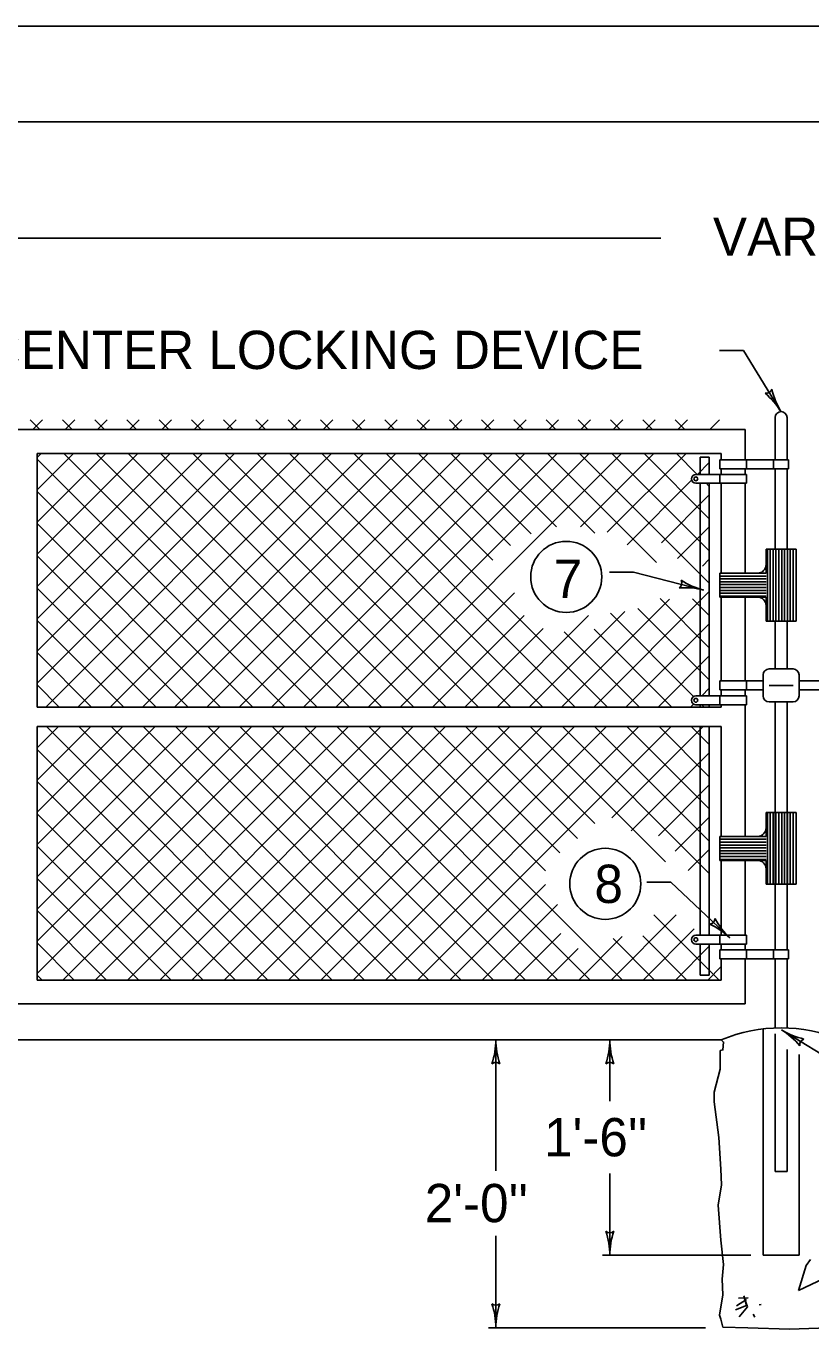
# Model space of a CAD drawing. Extents: x 997.6 to 1036.7, y 998.9 to 1022.7.
# Drawn here: x 1012.74 to 1016.84, y 1015.16 to 1022 of the extents above; entities that cross this region are included whole.
import ezdxf

# ---------------------------------------------------------------- set-up
doc = ezdxf.new("R2010")
doc.units = 0
for name, color, linetype in [('Level 1', 7, 'Continuous'), ('Level 10', 7, 'Continuous'), ('Level 11', 7, 'Continuous'), ('Level 14', 7, 'Continuous')]:
    doc.layers.add(name, color=color, linetype=linetype)

msp = doc.modelspace()

# ---------------------------------------------------------------- linework, layer by layer
at = {"layer": 'Level 1'}
for p, q in [((1016.0548, 1020.8932), (1008.8714, 1020.8932)), ((1016.3617, 1020.3061), (1016.4867, 1020.3061)), ((1016.4867, 1020.3061), (1016.6834, 1019.9869)), ((1012.7608, 1019.9437), (1012.8113, 1019.8932)), ((1012.7748, 1019.8932), (1012.8253, 1019.9437)), ((1012.9293, 1019.9437), (1012.9798, 1019.8932)), ((1012.9433, 1019.8932), (1012.9938, 1019.9437)), ((1013.0977, 1019.9437), (1013.1482, 1019.8932)), ((1013.1117, 1019.8932), (1013.1622, 1019.9437)), ((1013.2661, 1019.9437), (1013.3166, 1019.8932)), ((1013.2801, 1019.8932), (1013.3306, 1019.9437)), ((1013.4346, 1019.9437), (1013.4851, 1019.8932)), ((1013.4486, 1019.8932), (1013.4991, 1019.9437)), ((1013.603, 1019.9437), (1013.6535, 1019.8932)), ((1013.617, 1019.8932), (1013.6675, 1019.9437)), ((1013.7714, 1019.9437), (1013.8219, 1019.8932)), ((1013.7855, 1019.8932), (1013.836, 1019.9437)), ((1013.9399, 1019.9437), (1013.9904, 1019.8932)), ((1013.9539, 1019.8932), (1014.0044, 1019.9437)), ((1014.1083, 1019.9437), (1014.1588, 1019.8932)), ((1014.1223, 1019.8932), (1014.1728, 1019.9437)), ((1014.2768, 1019.9437), (1014.3273, 1019.8932)), ((1014.2908, 1019.8932), (1014.3413, 1019.9437)), ((1014.4453, 1019.9437), (1014.4958, 1019.8932)), ((1014.4593, 1019.8932), (1014.5098, 1019.9437)), ((1014.6137, 1019.9437), (1014.6642, 1019.8932)), ((1014.6277, 1019.8932), (1014.6782, 1019.9437)), ((1014.7822, 1019.9437), (1014.8327, 1019.8932)), ((1014.7962, 1019.8932), (1014.8467, 1019.9437)), ((1014.9506, 1019.9437), (1015.0011, 1019.8932)), ((1014.9646, 1019.8932), (1015.0151, 1019.9437)), ((1015.119, 1019.9437), (1015.1695, 1019.8932)), ((1015.1331, 1019.8932), (1015.1836, 1019.9437)), ((1015.2875, 1019.9437), (1015.338, 1019.8932)), ((1015.3015, 1019.8932), (1015.352, 1019.9437)), ((1015.4559, 1019.9437), (1015.5064, 1019.8932)), ((1015.4699, 1019.8932), (1015.5204, 1019.9437)), ((1015.6244, 1019.9437), (1015.6749, 1019.8932)), ((1015.6384, 1019.8932), (1015.6889, 1019.9437)), ((1015.7928, 1019.9437), (1015.8433, 1019.8932)), ((1015.8068, 1019.8932), (1015.8573, 1019.9437)), ((1015.9613, 1019.9437), (1016.0118, 1019.8932)), ((1015.9753, 1019.8932), (1016.0258, 1019.9437)), ((1016.1298, 1019.9437), (1016.1803, 1019.8932)), ((1016.1438, 1019.8932), (1016.1943, 1019.9437)), ((1016.3122, 1019.8932), (1016.3627, 1019.9437)), ((1016.6527, 1019.9557), (1016.6527, 1019.7356)), ((1016.7152, 1019.9557), (1016.7152, 1019.7356)), ((1016.4964, 1019.8932), (1008.9964, 1019.8932)), ((1016.4964, 1019.7356), (1016.4964, 1019.8932)), ((1016.3714, 1019.7682), (1012.7972, 1019.7682)), ((1012.7972, 1018.4439), (1012.7972, 1019.7682)), ((1012.7972, 1019.7471), (1012.8183, 1019.7682)), ((1012.7972, 1019.5787), (1012.9867, 1019.7682)), ((1012.7972, 1019.4103), (1013.1551, 1019.7682)), ((1012.7972, 1019.2418), (1013.3236, 1019.7682)), ((1012.7972, 1019.0733), (1013.492, 1019.7682)), ((1012.7972, 1018.9048), (1013.6605, 1019.7682)), ((1012.7972, 1018.7364), (1013.8289, 1019.7682)), ((1012.7972, 1018.568), (1013.9973, 1019.7682)), ((1012.7972, 1019.7388), (1014.0921, 1018.4439)), ((1012.8416, 1018.4439), (1014.1658, 1019.7682)), ((1012.9363, 1019.7682), (1014.2605, 1018.4439)), ((1013.01, 1018.4439), (1014.3343, 1019.7682)), ((1013.1048, 1019.7682), (1014.429, 1018.4439)), ((1013.1784, 1018.4439), (1014.5027, 1019.7682)), ((1013.2732, 1019.7682), (1014.5974, 1018.4439)), ((1013.3469, 1018.4439), (1014.6712, 1019.7682)), ((1013.4416, 1019.7682), (1014.7658, 1018.4439)), ((1013.5153, 1018.4439), (1014.8396, 1019.7682)), ((1013.6101, 1019.7682), (1014.9343, 1018.4439)), ((1013.6838, 1018.4439), (1015.0081, 1019.7682)), ((1013.7785, 1019.7682), (1015.1028, 1018.4439)), ((1013.8523, 1018.4439), (1015.1765, 1019.7682)), ((1013.9469, 1019.7682), (1015.2712, 1018.4439)), ((1014.0207, 1018.4439), (1015.3449, 1019.7682)), ((1014.1154, 1019.7682), (1015.4397, 1018.4439)), ((1014.1892, 1018.4439), (1015.5134, 1019.7682)), ((1014.2838, 1019.7682), (1015.6081, 1018.4439)), ((1014.3576, 1018.4439), (1015.6818, 1019.7682)), ((1014.4523, 1019.7682), (1015.7766, 1018.4439)), ((1014.526, 1018.4439), (1015.8503, 1019.7682)), ((1014.6208, 1019.7682), (1015.1773, 1019.2116)), ((1014.7892, 1019.7682), (1015.2698, 1019.2875)), ((1014.9577, 1019.7682), (1015.378, 1019.3479)), ((1015.1261, 1019.7682), (1015.51, 1019.3843)), ((1015.2945, 1019.7682), (1015.7108, 1019.3518)), ((1015.463, 1019.7682), (1016.0331, 1019.1981)), ((1015.6314, 1019.7682), (1016.3089, 1019.0907)), ((1015.6366, 1019.386), (1016.0188, 1019.7682)), ((1015.7759, 1019.3569), (1016.1872, 1019.7682)), ((1015.7999, 1019.7682), (1016.3089, 1019.2592)), ((1015.9683, 1019.7682), (1016.3089, 1019.4276)), ((1016.1368, 1019.7682), (1016.2457, 1019.6593)), ((1016.262, 1019.6593), (1016.262, 1019.7486)), ((1016.3089, 1019.7486), (1016.262, 1019.7486)), ((1016.3089, 1019.6593), (1016.3089, 1019.7486)), ((1016.3638, 1019.6888), (1016.3638, 1019.7356)), ((1016.3638, 1019.7356), (1016.5038, 1019.7356)), ((1016.3714, 1019.7356), (1016.3714, 1019.7682)), ((1016.5038, 1019.7356), (1016.5038, 1019.6888)), ((1016.5038, 1019.7356), (1016.6438, 1019.7356)), ((1016.6438, 1019.7356), (1016.7227, 1019.7356)), ((1016.6438, 1019.7356), (1016.6438, 1019.6888)), ((1016.7227, 1019.7356), (1016.7227, 1019.6888)), ((1016.5039, 1019.6593), (1016.2385, 1019.6593)), ((1016.2468, 1019.6593), (1016.3089, 1019.7214)), ((1016.3638, 1019.6888), (1016.5038, 1019.6888)), ((1016.3639, 1019.6124), (1016.3639, 1019.6593)), ((1016.3713, 1019.6593), (1016.3713, 1019.6888)), ((1016.4964, 1019.6593), (1016.4964, 1019.6888)), ((1016.5038, 1019.6888), (1016.6438, 1019.6888)), ((1016.5039, 1019.6593), (1016.5039, 1019.6124)), ((1016.6438, 1019.6888), (1016.7227, 1019.6888)), ((1016.6527, 1019.6888), (1016.6527, 1019.2682)), ((1016.7152, 1019.6888), (1016.7152, 1019.2682)), ((1015.8795, 1019.292), (1016.2162, 1019.6287)), ((1016.5039, 1019.6124), (1016.2385, 1019.6124)), ((1016.262, 1018.5028), (1016.262, 1019.6124)), ((1016.2925, 1019.6124), (1016.3089, 1019.596)), ((1016.3089, 1018.5028), (1016.3089, 1019.6124)), ((1016.3714, 1019.1432), (1016.3714, 1019.6124)), ((1016.4964, 1019.6124), (1016.4964, 1019.1432)), ((1012.7972, 1019.5703), (1013.9236, 1018.4439)), ((1016.0583, 1019.3024), (1016.3089, 1019.553)), ((1012.7972, 1019.4019), (1013.7552, 1018.4439)), ((1016.1435, 1019.2192), (1016.3089, 1019.3846)), ((1016.6058, 1019.2682), (1016.7621, 1019.2682)), ((1016.6058, 1019.2682), (1016.6058, 1019.1432)), ((1016.6121, 1019.2682), (1016.6121, 1018.8932)), ((1016.6271, 1019.2682), (1016.6271, 1018.8932)), ((1016.6421, 1019.2682), (1016.6421, 1018.8932)), ((1016.6571, 1019.2682), (1016.6571, 1018.8932)), ((1016.6721, 1019.2682), (1016.6721, 1018.8932)), ((1016.6871, 1019.2682), (1016.6871, 1018.8932)), ((1016.7021, 1019.2682), (1016.7021, 1018.8932)), ((1016.7171, 1019.2682), (1016.7171, 1018.8932)), ((1016.7321, 1019.2682), (1016.7321, 1018.8932)), ((1016.7471, 1019.2682), (1016.7471, 1018.8932)), ((1016.7621, 1019.2682), (1016.7621, 1018.8932)), ((1012.7972, 1019.2335), (1013.5868, 1018.4439)), ((1016.2728, 1019.1799), (1016.3089, 1019.2161)), ((1015.7873, 1019.1489), (1015.9123, 1019.1489)), ((1015.9123, 1019.1489), (1016.278, 1019.0552)), ((1016.3639, 1019.0182), (1016.3639, 1019.1432)), ((1016.3639, 1019.1432), (1016.6058, 1019.1432)), ((1016.3639, 1019.1282), (1016.6058, 1019.1282)), ((1016.3639, 1019.1132), (1016.6058, 1019.1132)), ((1012.7972, 1019.065), (1013.4183, 1018.4439)), ((1015.7052, 1018.4439), (1016.3089, 1019.0477)), ((1016.3639, 1019.0982), (1016.6058, 1019.0982)), ((1016.3639, 1019.0832), (1016.6058, 1019.0832)), ((1016.3639, 1019.0682), (1016.6058, 1019.0682)), ((1016.3639, 1019.0532), (1016.6058, 1019.0532)), ((1014.6945, 1018.4439), (1015.2911, 1019.0405)), ((1015.5368, 1018.4439), (1016.1009, 1019.0081)), ((1016.0518, 1019.0109), (1016.3089, 1018.7538)), ((1016.2215, 1019.0098), (1016.3089, 1018.9223)), ((1016.3639, 1019.0382), (1016.6058, 1019.0382)), ((1016.3639, 1019.0232), (1016.6058, 1019.0232)), ((1016.3639, 1019.0182), (1016.6058, 1019.0182)), ((1016.3714, 1018.5803), (1016.3714, 1019.0182)), ((1016.4964, 1019.0182), (1016.4964, 1018.5803)), ((1016.6058, 1019.0182), (1016.6058, 1018.8932)), ((1014.8629, 1018.4439), (1015.3413, 1018.9223)), ((1015.1998, 1018.4439), (1015.6779, 1018.922)), ((1015.3683, 1018.4439), (1015.8678, 1018.9435)), ((1015.7924, 1018.9335), (1016.2265, 1018.4993)), ((1015.9354, 1018.9589), (1016.3089, 1018.5853)), ((1012.7972, 1018.8966), (1013.2498, 1018.4439)), ((1015.0314, 1018.4439), (1015.4413, 1018.8538)), ((1015.5513, 1018.8376), (1015.945, 1018.4439)), ((1015.7072, 1018.8502), (1016.1134, 1018.4439)), ((1015.8736, 1018.4439), (1016.3089, 1018.8793)), ((1016.6058, 1018.8932), (1016.7621, 1018.8932)), ((1016.6527, 1018.8932), (1016.6527, 1018.6428)), ((1016.7152, 1018.8932), (1016.7152, 1018.6428)), ((1012.7972, 1018.7282), (1013.0814, 1018.4439)), ((1016.0421, 1018.4439), (1016.3089, 1018.7108)), ((1016.7464, 1018.6428), (1016.6214, 1018.6428)), ((1016.3639, 1018.5335), (1016.3639, 1018.5803)), ((1016.5902, 1018.5803), (1016.3639, 1018.5803)), ((1016.5039, 1018.5803), (1016.5039, 1018.5335)), ((1016.5902, 1018.6116), (1016.5902, 1018.5023)), ((1016.7777, 1018.6116), (1016.7777, 1018.5023)), ((1017.0039, 1018.5803), (1016.7777, 1018.5803)), ((1012.7972, 1018.5597), (1012.9129, 1018.4439)), ((1016.5039, 1018.5028), (1016.2385, 1018.5028)), ((1016.2693, 1018.5028), (1016.3089, 1018.5423)), ((1016.5902, 1018.5335), (1016.3639, 1018.5335)), ((1016.3639, 1018.4559), (1016.3639, 1018.5028)), ((1016.3714, 1018.5028), (1016.3714, 1018.5335)), ((1016.4964, 1018.5335), (1016.4964, 1018.5028)), ((1016.5039, 1018.4559), (1016.5039, 1018.5028)), ((1016.7464, 1018.5569), (1016.6214, 1018.5569)), ((1017.0039, 1018.5335), (1016.7777, 1018.5335)), ((1012.7972, 1018.4439), (1016.3714, 1018.4439)), ((1016.2105, 1018.4439), (1016.2261, 1018.4595)), ((1016.5039, 1018.4559), (1016.2375, 1018.4559)), ((1016.262, 1018.4439), (1016.262, 1018.4559)), ((1016.2699, 1018.4559), (1016.2819, 1018.4439)), ((1016.3089, 1018.4439), (1016.3089, 1018.4559)), ((1016.3714, 1018.4439), (1016.3714, 1018.4559)), ((1016.4964, 1018.4559), (1016.4964, 1017.7682)), ((1016.7464, 1018.471), (1016.6214, 1018.471)), ((1016.6527, 1018.471), (1016.6527, 1017.1762)), ((1016.7152, 1018.471), (1016.7152, 1017.1762)), ((1012.7972, 1018.3424), (1016.3714, 1018.3424)), ((1012.7972, 1017.0182), (1012.7972, 1018.3424)), ((1012.7972, 1018.2311), (1012.9085, 1018.3424)), ((1012.7972, 1018.0627), (1013.0769, 1018.3424)), ((1012.7972, 1017.8942), (1013.2454, 1018.3424)), ((1012.7972, 1017.7258), (1013.4138, 1018.3424)), ((1012.7972, 1017.5573), (1013.5823, 1018.3424)), ((1012.7972, 1017.3888), (1013.7508, 1018.3424)), ((1012.7972, 1017.2204), (1013.9192, 1018.3424)), ((1012.7972, 1017.0519), (1014.0877, 1018.3424)), ((1012.846, 1018.3424), (1014.1703, 1017.0182)), ((1012.9318, 1017.0182), (1014.2561, 1018.3424)), ((1013.0144, 1018.3424), (1014.3387, 1017.0182)), ((1013.1003, 1017.0182), (1014.4245, 1018.3424)), ((1013.1829, 1018.3424), (1014.5072, 1017.0182)), ((1013.2688, 1017.0182), (1014.593, 1018.3424)), ((1013.3513, 1018.3424), (1014.6756, 1017.0182)), ((1013.4372, 1017.0182), (1014.7614, 1018.3424)), ((1013.5198, 1018.3424), (1014.844, 1017.0182)), ((1013.6057, 1017.0182), (1014.9299, 1018.3424)), ((1013.6883, 1018.3424), (1015.0125, 1017.0182)), ((1013.7741, 1017.0182), (1015.0983, 1018.3424)), ((1013.8567, 1018.3424), (1015.1809, 1017.0182)), ((1013.9425, 1017.0182), (1015.2668, 1018.3424)), ((1014.0251, 1018.3424), (1015.3493, 1017.0182)), ((1014.111, 1017.0182), (1015.4353, 1018.3424)), ((1014.1936, 1018.3424), (1015.5178, 1017.0182)), ((1014.2794, 1017.0182), (1015.6037, 1018.3424)), ((1014.362, 1018.3424), (1015.6863, 1017.0182)), ((1014.4478, 1017.0182), (1015.7721, 1018.3424)), ((1014.5305, 1018.3424), (1015.8548, 1017.0182)), ((1014.6163, 1017.0182), (1015.9406, 1018.3424)), ((1014.6989, 1018.3424), (1015.4523, 1017.5892)), ((1014.7848, 1017.0182), (1016.109, 1018.3424)), ((1014.8673, 1018.3424), (1015.5282, 1017.6817)), ((1015.0358, 1018.3424), (1015.6207, 1017.7576)), ((1015.2043, 1018.3424), (1015.7113, 1017.8354)), ((1015.3727, 1018.3424), (1016.0803, 1017.6348)), ((1015.5412, 1018.3424), (1016.3089, 1017.5747)), ((1015.7096, 1018.3424), (1016.3089, 1017.7431)), ((1015.7996, 1017.8645), (1016.2775, 1018.3424)), ((1015.8781, 1018.3424), (1016.3089, 1017.9116)), ((1016.0465, 1018.3424), (1016.3089, 1018.08)), ((1016.2149, 1018.3424), (1016.3089, 1018.2484)), ((1016.262, 1017.2525), (1016.262, 1018.3424)), ((1016.3089, 1017.2525), (1016.3089, 1018.3424)), ((1016.3714, 1018.3424), (1016.3714, 1017.7682)), ((1012.7972, 1018.2228), (1014.0018, 1017.0182)), ((1015.9013, 1017.7978), (1016.3089, 1018.2054)), ((1012.7972, 1018.0543), (1013.8333, 1017.0182)), ((1016.0434, 1017.7714), (1016.3089, 1018.0369)), ((1016.6527, 1018.0023), (1016.6527, 1017.8932)), ((1016.7152, 1018.001), (1016.7152, 1017.8932)), ((1012.7972, 1017.8859), (1013.6649, 1017.0182)), ((1016.6058, 1017.8932), (1016.7621, 1017.8932)), ((1016.6058, 1017.8932), (1016.6058, 1017.7682)), ((1016.6121, 1017.8932), (1016.6121, 1017.5182)), ((1016.6271, 1017.8932), (1016.6271, 1017.5182)), ((1016.6421, 1017.8932), (1016.6421, 1017.5182)), ((1016.6571, 1017.8932), (1016.6571, 1017.5182)), ((1016.6721, 1017.8932), (1016.6721, 1017.5182)), ((1016.6871, 1017.8932), (1016.6871, 1017.5182)), ((1016.7021, 1017.8932), (1016.7021, 1017.5182)), ((1016.7171, 1017.8932), (1016.7171, 1017.5182)), ((1016.7321, 1017.8932), (1016.7321, 1017.5182)), ((1016.7471, 1017.8932), (1016.7471, 1017.5182)), ((1016.7621, 1017.8932), (1016.7621, 1017.5182)), ((1016.1313, 1017.6909), (1016.3089, 1017.8685)), ((1016.3639, 1017.6432), (1016.3639, 1017.7682)), ((1016.3639, 1017.7682), (1016.6058, 1017.7682)), ((1016.3639, 1017.7532), (1016.6058, 1017.7532)), ((1012.7972, 1017.7174), (1013.4964, 1017.0182)), ((1016.199, 1017.5902), (1016.3089, 1017.7001)), ((1016.3639, 1017.7382), (1016.6058, 1017.7382)), ((1016.3639, 1017.7232), (1016.6058, 1017.7232)), ((1016.3639, 1017.7082), (1016.6058, 1017.7082)), ((1016.3639, 1017.6932), (1016.6058, 1017.6932)), ((1016.3639, 1017.6782), (1016.6058, 1017.6782)), ((1016.3639, 1017.6632), (1016.6058, 1017.6632)), ((1016.3639, 1017.6482), (1016.6058, 1017.6482)), ((1016.3639, 1017.6432), (1016.6058, 1017.6432)), ((1016.3714, 1017.6432), (1016.3714, 1017.2525)), ((1016.4964, 1017.6432), (1016.4964, 1017.2525)), ((1016.6058, 1017.6432), (1016.6058, 1017.5182)), ((1012.7972, 1017.549), (1013.328, 1017.0182)), ((1014.9533, 1017.0182), (1015.4523, 1017.5172)), ((1015.9823, 1017.5293), (1016.1073, 1017.5293)), ((1016.1073, 1017.5293), (1016.416, 1017.2389)), ((1016.6058, 1017.5182), (1016.7621, 1017.5182)), ((1016.6527, 1017.5182), (1016.6527, 1017.4209)), ((1016.7152, 1017.5182), (1016.7152, 1017.4193)), ((1015.1217, 1017.0182), (1015.5163, 1017.4128)), ((1012.7972, 1017.3806), (1013.1596, 1017.0182)), ((1015.7954, 1017.0182), (1016.1362, 1017.3589)), ((1016.0195, 1017.3588), (1016.3601, 1017.0182)), ((1015.9639, 1017.0182), (1016.2305, 1017.2848)), ((1012.7972, 1017.2121), (1012.9911, 1017.0182)), ((1015.2901, 1017.0182), (1015.5325, 1017.2605)), ((1015.627, 1017.0182), (1015.8544, 1017.2456)), ((1015.8069, 1017.2345), (1016.0232, 1017.0182)), ((1015.961, 1017.2488), (1016.1916, 1017.0182)), ((1016.5039, 1017.2525), (1016.2385, 1017.2525)), ((1016.5039, 1017.2057), (1016.2385, 1017.2057)), ((1016.262, 1017.0433), (1016.262, 1017.2057)), ((1016.3089, 1017.0433), (1016.3089, 1017.2057)), ((1016.3639, 1017.2057), (1016.3639, 1017.2525)), ((1016.3714, 1017.1762), (1016.3714, 1017.2057)), ((1016.3714, 1017.1762), (1016.3714, 1017.2057)), ((1016.4964, 1017.1762), (1016.4964, 1017.2057)), ((1016.5039, 1017.2057), (1016.5039, 1017.2525)), ((1015.4586, 1017.0182), (1015.6232, 1017.1828)), ((1016.1323, 1017.0182), (1016.3089, 1017.1948)), ((1016.3638, 1017.1293), (1016.3638, 1017.1762)), ((1016.3638, 1017.1762), (1016.5038, 1017.1762)), ((1016.3638, 1017.1293), (1016.5038, 1017.1293)), ((1016.3714, 1017.0182), (1016.3714, 1017.1293)), ((1016.4964, 1016.8932), (1016.4964, 1017.1293)), ((1016.5038, 1017.1762), (1016.5038, 1017.1293)), ((1016.5038, 1017.1762), (1016.6438, 1017.1762)), ((1016.5038, 1017.1293), (1016.6438, 1017.1293)), ((1016.6438, 1017.1762), (1016.7227, 1017.1762)), ((1016.6438, 1017.1762), (1016.6438, 1017.1293)), ((1016.6438, 1017.1293), (1016.7227, 1017.1293)), ((1016.6527, 1017.1293), (1016.6527, 1016.7676)), ((1016.7152, 1017.1293), (1016.7152, 1016.7676)), ((1016.7227, 1017.1762), (1016.7227, 1017.1293)), ((1016.3008, 1017.0182), (1016.3714, 1017.0888)), ((1012.7972, 1017.0437), (1012.8227, 1017.0182)), ((1016.3714, 1017.0182), (1012.7972, 1017.0182)), ((1016.3089, 1017.0433), (1016.262, 1017.0433)), ((1016.4964, 1016.8932), (1008.9964, 1016.8932)), ((1016.5902, 1015.5807), (1016.5902, 1016.7628)), ((1016.6527, 1016.7378), (1016.6527, 1016.0176)), ((1017.3998, 1016.3222), (1016.6859, 1016.7576)), ((1016.3714, 1016.7057), (1009.3068, 1016.7057)), ((1015.1938, 1016.0212), (1015.1938, 1016.7057)), ((1015.7888, 1016.3862), (1015.7888, 1016.7057)), ((1016.7152, 1016.6552), (1016.7152, 1016.0176)), ((1016.7777, 1015.5807), (1016.7777, 1016.6295)), ((1015.7888, 1015.5807), (1015.7888, 1016.0084)), ((1016.6527, 1016.0176), (1016.7152, 1016.0176)), ((1015.1938, 1015.202), (1015.1938, 1015.6818)), ((1016.5258, 1015.5807), (1015.751, 1015.5807)), ((1016.5902, 1015.5807), (1016.7777, 1015.5807)), ((1016.2888, 1015.202), (1015.1554, 1015.202))]:
    msp.add_line(p, q, dxfattribs=at)
for points in [[(1016.3714, 1016.7057), (1016.3832, 1016.6944), (1016.3798, 1016.6531), (1016.366, 1016.6497), (1016.366, 1016.5534), (1016.3351, 1016.433), (1016.3351, 1016.3814), (1016.3592, 1016.1958), (1016.3694, 1016.0307), (1016.3729, 1015.9482), (1016.3557, 1015.8416), (1016.3694, 1015.6593), (1016.3832, 1015.5321), (1016.3763, 1015.4564), (1016.3798, 1015.3739), (1016.3626, 1015.2673), (1016.3694, 1015.2467), (1016.3798, 1015.2054), (1016.5104, 1015.202), (1016.7271, 1015.1951), (1016.9299, 1015.202)], [(1016.8379, 1015.5585), (1016.8141, 1015.5278)], [(1016.8141, 1015.5278), (1016.7753, 1015.3961)], [(1016.7753, 1015.3961), (1016.907, 1015.4598)], [(1016.5038, 1015.3495), (1016.4513, 1015.3171)], [(1016.5122, 1015.3578), (1016.4616, 1015.3565)], [(1016.5038, 1015.3176), (1016.4886, 1015.3689)], [(1016.508, 1015.312), (1016.4913, 1015.3592)], [(1016.4458, 1015.296), (1016.5038, 1015.3176)], [(1016.465, 1015.2588), (1016.508, 1015.312)], [(1016.5799, 1015.3233), (1016.5688, 1015.322)], [(1016.547, 1015.2578), (1016.5372, 1015.2732)]]:
    msp.add_lwpolyline(points, dxfattribs=at)
for centre, radius in [((1016.2385, 1019.6358), 0.0101), ((1015.5613, 1019.1238), 0.1856), ((1016.2385, 1018.4793), 0.0101), ((1015.7653, 1017.5205), 0.1856), ((1016.2385, 1017.2291), 0.0101)]:
    msp.add_circle(centre, radius, dxfattribs=at)
for centre, radius, start, end in [((1016.6054, 1020.1135), 0.0313, 260.42632, 342.54301), ((1016.3506, 1019.7818), 0.3909, 31.65172, 50.3205), ((1017.0162, 1020.1921), 0.3909, 192.99888, 211.64561), ((1016.6839, 1019.9557), 0.0313, 0, 180), ((1016.3506, 1019.7818), 0.3909, 31.63949, 31.65172), ((1016.2385, 1019.6358), 0.0234, 90, 270), ((1016.5608, 1019.1882), 0.045, 270, 0), ((1016.134, 1019.0921), 0.0313, 304.39477, 26.51147), ((1016.1809, 1018.6765), 0.3909, 75.62018, 94.28896), ((1016.3751, 1019.4339), 0.3909, 236.96733, 255.61406), ((1016.1809, 1018.6765), 0.3909, 75.60795, 75.62018), ((1016.5608, 1018.9732), 0.045, 0, 90), ((1016.6214, 1018.6116), 0.0313, 90, 180), ((1016.7464, 1018.6116), 0.0313, 0, 90), ((1016.2385, 1018.4793), 0.0234, 90, 270), ((1016.6214, 1018.5023), 0.0313, 180, 270), ((1016.7464, 1018.5023), 0.0313, 270, 0), ((1016.5608, 1017.8132), 0.045, 270, 0), ((1016.5608, 1017.5982), 0.045, 0, 90), ((1016.3077, 1017.3408), 0.0313, 275.53539, 357.65209), ((1016.6838, 1017.5237), 0.3909, 208.10796, 226.75469), ((1016.1482, 1016.9541), 0.3909, 46.7608, 65.42958), ((1016.2385, 1017.2291), 0.0234, 90, 270), ((1016.1482, 1016.9541), 0.3909, 46.74857, 46.7608), ((1016.6839, 1015.9557), 0.8125, 67.38013, 112.61986), ((1016.8895, 1017.0913), 0.3909, 238.60585, 238.61808), ((1016.8895, 1017.0913), 0.3909, 238.61808, 257.28686), ((1016.4823, 1016.4238), 0.3909, 39.96524, 58.61197), ((1014.8029, 1016.7057), 0.3909, 341.34716, 359.99389), ((1015.5848, 1016.7057), 0.3909, 179.98778, 180), ((1015.5848, 1016.7057), 0.3909, 180, 198.66878), ((1015.3979, 1016.7057), 0.3909, 341.34716, 359.99389), ((1016.1798, 1016.7057), 0.3909, 179.98778, 180), ((1016.1798, 1016.7057), 0.3909, 180, 198.66878), ((1016.8128, 1016.6801), 0.0313, 107.39268, 189.50937), ((1015.1938, 1016.557), 0.0313, 48.7746, 130.89129), ((1015.7888, 1016.557), 0.0313, 48.7746, 130.89129), ((1015.7889, 1015.7293), 0.0313, 228.7746, 310.89129), ((1015.3979, 1015.5807), 0.3909, 0, 18.66878), ((1016.1798, 1015.5807), 0.3909, 161.34716, 179.99389), ((1015.3979, 1015.5807), 0.3909, 359.98778, 0), ((1015.1939, 1015.3507), 0.0313, 228.7746, 310.89129), ((1014.8029, 1015.202), 0.3909, 0, 18.66878), ((1015.5848, 1015.202), 0.3909, 161.34716, 179.99389), ((1014.8029, 1015.202), 0.3909, 359.98778, 0)]:
    msp.add_arc(centre, radius, start, end, dxfattribs=at)
at = {"layer": 'Level 10'}
msp.add_line((1007, 1021.5), (1035.5, 1021.5), dxfattribs=at)
at = {"layer": 'Level 11'}
msp.add_lwpolyline([(1007, 1000.5), (1035.5, 1000.5), (1035.5, 1021.5), (1007, 1021.5)], close=True, dxfattribs=at)
at = {"layer": 'Level 14'}
msp.add_line((1000, 1022), (1036, 1022), dxfattribs=at)

# ---------------------------------------------------------------- texts
at = {"layer": 'Level 1'}
for s, p in [('VARIABLE  11', (1016.3278, 1020.8006)), ('CENTER LOCKING DEVICE', (1012.5178, 1020.2094)), ('7', (1015.4955, 1019.014)), ('8', (1015.7087, 1017.4205)), ("1'-6''", (1015.4457, 1016.0973)), ("2'-0''", (1014.8223, 1015.7532))]:
    msp.add_text(s, height=0.2, dxfattribs=at).set_placement(p)

doc.saveas('drawing.dxf')
